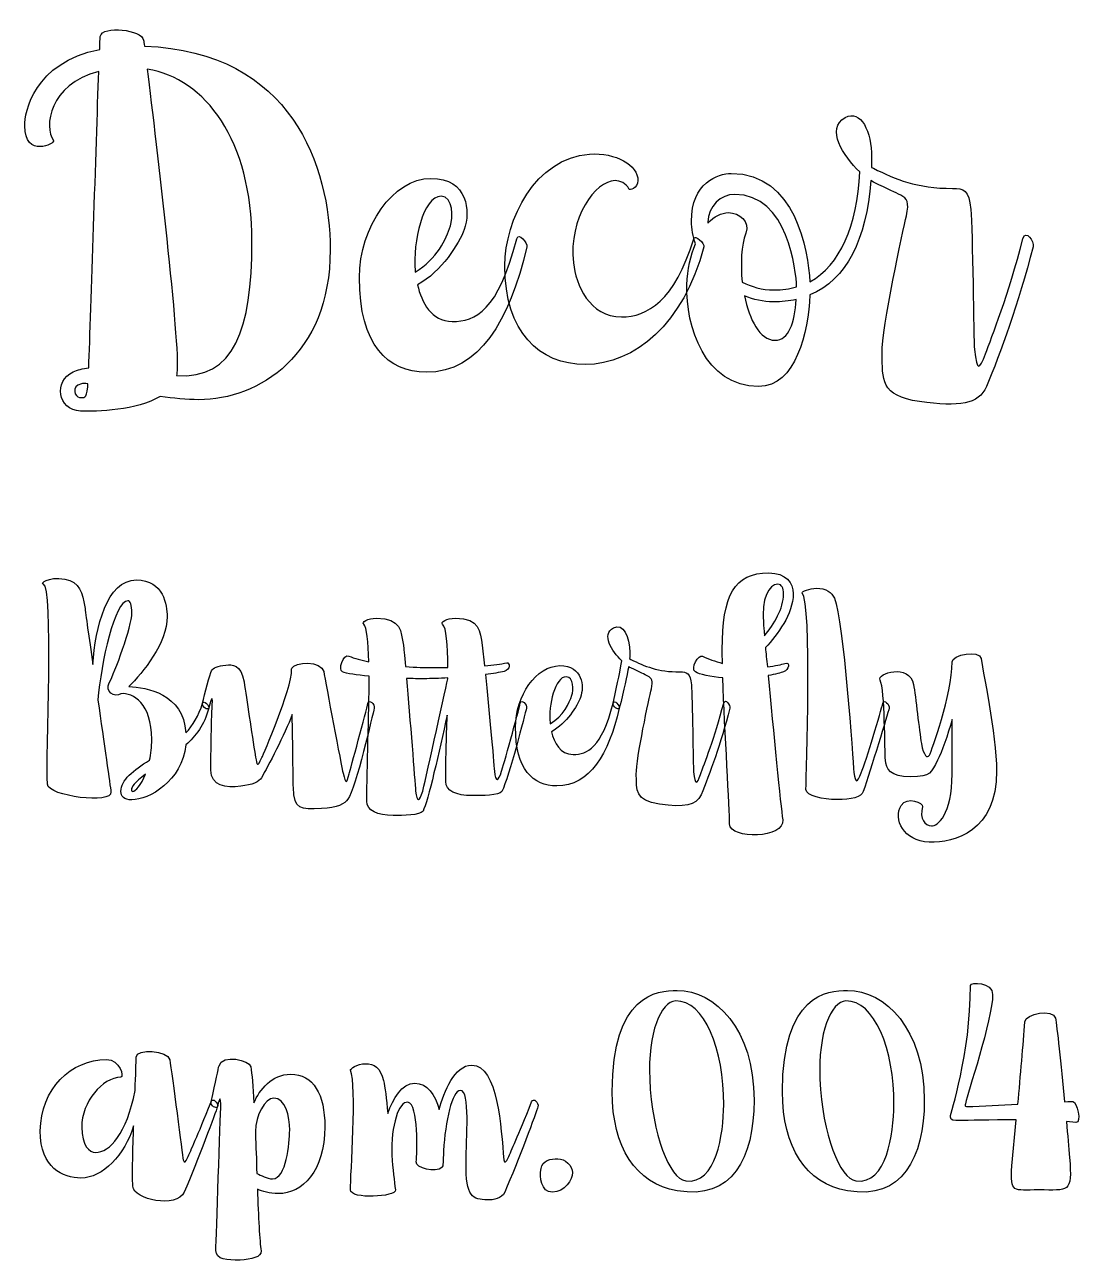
# Model space of a CAD drawing. Header units: centimetres. Extents: x -21.3 to 21.2, y -15.2 to 14.8.
# Drawn here: x -20.108 to -17.873, y -3.16 to -0.549 of the extents above; entities that cross this region are included whole.
import ezdxf

# ---------------------------------------------------------------- set-up
doc = ezdxf.new("R2010")
doc.units = ezdxf.units.CM
doc.header["$MEASUREMENT"] = 0
doc.layers.add('layer 1', color=7, linetype='Continuous')

msp = doc.modelspace()

# ---------------------------------------------------------------- linework, layer by layer
at = {"layer": 'layer 1', "color": 29}
for points, knots in [([(-19.85448, -0.59459), (-19.85545, -0.58783), (-19.85642, -0.58396), (-19.85642, -0.58203), (-19.85642, -0.58203), (-19.85931, -0.5598), (-19.9434, -0.54917), (-19.94823, -0.5743), (-19.94823, -0.5743), (-19.94823, -0.5801), (-19.9492, -0.58976), (-19.9492, -0.60136), (-19.9492, -0.60136), (-20.08933, -0.62939), (-20.1077, -0.73473), (-20.1077, -0.76276), (-20.1077, -0.76276), (-20.1077, -0.83235), (-20.04198, -0.80045), (-20.04681, -0.79369), (-20.04681, -0.79369), (-20.06711, -0.76566), (-20.05744, -0.67481), (-19.95113, -0.64775), (-19.95113, -0.64775), (-19.95693, -0.80722), (-19.96756, -1.15515), (-19.97239, -1.27402), (-19.97239, -1.27402), (-19.98496, -1.27596), (-19.99655, -1.27885), (-20.00525, -1.28272), (-20.00525, -1.28272), (-20.04681, -1.30205), (-20.03908, -1.36294), (-19.98979, -1.36584), (-19.98979, -1.36584), (-19.955, -1.36777), (-19.86995, -1.3639), (-19.82162, -1.33491), (-19.82162, -1.33491), (-19.79359, -1.33878), (-19.76557, -1.34168), (-19.73947, -1.34168), (-19.73947, -1.34168), (-19.61383, -1.34168), (-19.4621, -1.24793), (-19.4621, -1.02467), (-19.4621, -1.02467), (-19.4621, -0.85167), (-19.54231, -0.60523), (-19.85448, -0.59459)], [0, 0, 0, 0, 0.0714286, 0.0714286, 0.0714286, 0.0714286, 0.1428571, 0.1428571, 0.1428571, 0.1428571, 0.2142857, 0.2142857, 0.2142857, 0.2142857, 0.2857143, 0.2857143, 0.2857143, 0.2857143, 0.3571429, 0.3571429, 0.3571429, 0.3571429, 0.4285714, 0.4285714, 0.4285714, 0.4285714, 0.5, 0.5, 0.5, 0.5, 0.5714286, 0.5714286, 0.5714286, 0.5714286, 0.6428571, 0.6428571, 0.6428571, 0.6428571, 0.7142857, 0.7142857, 0.7142857, 0.7142857, 0.7857143, 0.7857143, 0.7857143, 0.7857143, 0.8571429, 0.8571429, 0.8571429, 0.8571429, 1, 1, 1, 1]), ([(-19.78683, -1.29045), (-19.78586, -1.28852), (-19.78586, -1.28755), (-19.78586, -1.28562), (-19.78586, -1.28562), (-19.7791, -1.22473), (-19.82935, -0.80335), (-19.84868, -0.64292), (-19.84868, -0.64292), (-19.72594, -0.66321), (-19.62736, -0.79272), (-19.62736, -1.00824), (-19.62736, -1.00824), (-19.62736, -1.19284), (-19.66505, -1.30012), (-19.78683, -1.29045)], [0, 0, 0, 0, 0.2, 0.2, 0.2, 0.2, 0.4, 0.4, 0.4, 0.4, 0.6, 0.6, 0.6, 0.6, 1, 1, 1, 1]), ([(-17.9979, -1.00148), (-18.02882, -1.12035), (-18.06362, -1.2083), (-18.07715, -1.24503), (-18.07715, -1.24503), (-18.08971, -1.27885), (-18.09551, -1.28369), (-18.10034, -1.23536), (-18.10034, -1.23536), (-18.10227, -1.217), (-18.10421, -0.98118), (-18.10807, -0.93962), (-18.10807, -0.93962), (-18.11194, -0.89807), (-18.12354, -0.89517), (-18.14673, -0.89517), (-18.14673, -0.89517), (-18.22212, -0.89517), (-18.26754, -0.87584), (-18.31393, -0.85264), (-18.31393, -0.85264), (-18.3149, -0.85167), (-18.31683, -0.85167), (-18.3178, -0.85071), (-18.3178, -0.85071), (-18.3178, -0.85071), (-18.3178, -0.82945), (-18.3178, -0.82945), (-18.3178, -0.82945), (-18.3178, -0.77532), (-18.34003, -0.727), (-18.37385, -0.74536), (-18.37385, -0.74536), (-18.41541, -0.76856), (-18.37772, -0.82655), (-18.34292, -0.86037), (-18.34292, -0.86037), (-18.34776, -0.97442), (-18.38448, -1.05753), (-18.44827, -1.09233), (-18.44827, -1.09233), (-18.45214, -1.02661), (-18.47823, -0.86327), (-18.6145, -0.86327), (-18.6145, -0.86327), (-18.64253, -0.86327), (-18.69859, -0.88357), (-18.69859, -0.96475), (-18.69859, -0.96475), (-18.69859, -0.98022), (-18.69569, -0.99665), (-18.68989, -1.01211), (-18.68989, -1.01211), (-18.70052, -1.03627), (-18.70728, -1.06623), (-18.70825, -1.09909), (-18.70825, -1.09909), (-18.71115, -1.18607), (-18.67056, -1.31365), (-18.55651, -1.31365), (-18.55651, -1.31365), (-18.47823, -1.31365), (-18.45117, -1.19864), (-18.44827, -1.12035), (-18.44827, -1.12035), (-18.37095, -1.08846), (-18.32843, -1.00244), (-18.31973, -0.87874), (-18.31973, -0.87874), (-18.31973, -0.87874), (-18.31393, -0.88164), (-18.31393, -0.88164), (-18.31393, -0.88164), (-18.2801, -0.89807), (-18.26851, -0.9029), (-18.25594, -0.90966), (-18.25594, -0.90966), (-18.24338, -0.91643), (-18.23758, -0.92416), (-18.24434, -0.95315), (-18.24434, -0.95315), (-18.25111, -0.98215), (-18.29653, -1.18994), (-18.29557, -1.24406), (-18.29557, -1.24406), (-18.2946, -1.29818), (-18.3004, -1.33394), (-18.21632, -1.34554), (-18.21632, -1.34554), (-18.13223, -1.35714), (-18.09164, -1.35231), (-18.07521, -1.31365), (-18.07521, -1.31365), (-18.04525, -1.2431), (-18.00756, -1.13872), (-17.97663, -1.01887), (-17.97663, -1.01887), (-17.97373, -1.00728), (-17.9921, -0.98022), (-17.9979, -1.00148)], [0, 0, 0, 0, 0.0384615, 0.0384615, 0.0384615, 0.0384615, 0.0769231, 0.0769231, 0.0769231, 0.0769231, 0.1153846, 0.1153846, 0.1153846, 0.1153846, 0.1538462, 0.1538462, 0.1538462, 0.1538462, 0.1923077, 0.1923077, 0.1923077, 0.1923077, 0.2307692, 0.2307692, 0.2307692, 0.2307692, 0.2692308, 0.2692308, 0.2692308, 0.2692308, 0.3076923, 0.3076923, 0.3076923, 0.3076923, 0.3461538, 0.3461538, 0.3461538, 0.3461538, 0.3846154, 0.3846154, 0.3846154, 0.3846154, 0.4230769, 0.4230769, 0.4230769, 0.4230769, 0.4615385, 0.4615385, 0.4615385, 0.4615385, 0.5, 0.5, 0.5, 0.5, 0.5384615, 0.5384615, 0.5384615, 0.5384615, 0.5769231, 0.5769231, 0.5769231, 0.5769231, 0.6153846, 0.6153846, 0.6153846, 0.6153846, 0.6538462, 0.6538462, 0.6538462, 0.6538462, 0.6923077, 0.6923077, 0.6923077, 0.6923077, 0.7307692, 0.7307692, 0.7307692, 0.7307692, 0.7692308, 0.7692308, 0.7692308, 0.7692308, 0.8076923, 0.8076923, 0.8076923, 0.8076923, 0.8461538, 0.8461538, 0.8461538, 0.8461538, 0.8846154, 0.8846154, 0.8846154, 0.8846154, 0.9230769, 0.9230769, 0.9230769, 0.9230769, 1, 1, 1, 1]), ([(-18.9228, -1.26726), (-18.81939, -1.26726), (-18.71501, -1.18124), (-18.67249, -1.01887), (-18.67249, -1.01887), (-18.67055, -1.01114), (-18.69085, -0.99181), (-18.69375, -1.00148), (-18.69375, -1.00148), (-18.73337, -1.13292), (-18.79233, -1.16674), (-18.84645, -1.16674), (-18.84645, -1.16674), (-18.9141, -1.16674), (-18.9431, -1.09812), (-18.94793, -1.0527), (-18.94793, -1.0527), (-18.95856, -0.95702), (-18.90154, -0.87874), (-18.85998, -0.87874), (-18.85998, -0.87874), (-18.85032, -0.87874), (-18.83582, -0.88357), (-18.83099, -0.89613), (-18.83099, -0.89613), (-18.83002, -0.9), (-18.81166, -0.89517), (-18.81166, -0.87874), (-18.81166, -0.87874), (-18.81166, -0.84588), (-18.85805, -0.81882), (-18.9141, -0.82268), (-18.9141, -0.82268), (-19.02815, -0.83041), (-19.0929, -0.96185), (-19.0929, -1.0585), (-19.0929, -1.0585), (-19.0929, -1.19864), (-19.02042, -1.26726), (-18.9228, -1.26726)], [0, 0, 0, 0, 0.0909091, 0.0909091, 0.0909091, 0.0909091, 0.1818182, 0.1818182, 0.1818182, 0.1818182, 0.2727273, 0.2727273, 0.2727273, 0.2727273, 0.3636364, 0.3636364, 0.3636364, 0.3636364, 0.4545455, 0.4545455, 0.4545455, 0.4545455, 0.5454545, 0.5454545, 0.5454545, 0.5454545, 0.6363636, 0.6363636, 0.6363636, 0.6363636, 0.7272727, 0.7272727, 0.7272727, 0.7272727, 0.8181818, 0.8181818, 0.8181818, 0.8181818, 1, 1, 1, 1]), ([(-19.06778, -1.00148), (-19.10644, -1.15418), (-19.15573, -1.17641), (-19.20405, -1.17641), (-19.20405, -1.17641), (-19.24851, -1.17641), (-19.2688, -1.13582), (-19.2775, -1.09909), (-19.2775, -1.09909), (-19.22628, -1.07106), (-19.18955, -1.01114), (-19.17892, -0.98215), (-19.17892, -0.98215), (-19.16539, -0.94446), (-19.17022, -0.8739), (-19.24947, -0.8739), (-19.24947, -0.8739), (-19.32872, -0.8739), (-19.40024, -0.97635), (-19.40024, -1.08363), (-19.40024, -1.08363), (-19.40024, -1.22667), (-19.34032, -1.28369), (-19.25914, -1.28369), (-19.25914, -1.28369), (-19.14703, -1.28369), (-19.08324, -1.17544), (-19.04652, -1.01887), (-19.04652, -1.01887), (-19.04458, -1.01018), (-19.06391, -0.98698), (-19.06778, -1.00148)], [0, 0, 0, 0, 0.1111111, 0.1111111, 0.1111111, 0.1111111, 0.2222222, 0.2222222, 0.2222222, 0.2222222, 0.3333333, 0.3333333, 0.3333333, 0.3333333, 0.4444444, 0.4444444, 0.4444444, 0.4444444, 0.5555556, 0.5555556, 0.5555556, 0.5555556, 0.6666667, 0.6666667, 0.6666667, 0.6666667, 0.7777778, 0.7777778, 0.7777778, 0.7777778, 1, 1, 1, 1]), ([(-19.22725, -0.9116), (-19.20115, -0.9116), (-19.20308, -0.95895), (-19.20792, -0.97442), (-19.20792, -0.97442), (-19.21661, -1.00148), (-19.23691, -1.04497), (-19.28233, -1.07203), (-19.28233, -1.07203), (-19.28233, -1.07203), (-19.28233, -1.06913), (-19.28233, -1.06913), (-19.28233, -1.06913), (-19.28813, -1.00824), (-19.2659, -0.9116), (-19.22725, -0.9116)], [0, 0, 0, 0, 0.2, 0.2, 0.2, 0.2, 0.4, 0.4, 0.4, 0.4, 0.6, 0.6, 0.6, 0.6, 1, 1, 1, 1]), ([(-18.66379, -0.96668), (-18.66379, -0.93286), (-18.63577, -0.90773), (-18.60774, -0.90773), (-18.60774, -0.90773), (-18.49369, -0.90773), (-18.47726, -1.0701), (-18.4763, -1.10296), (-18.4763, -1.10296), (-18.49079, -1.10779), (-18.50722, -1.10972), (-18.52365, -1.10972), (-18.52365, -1.10972), (-18.54975, -1.10972), (-18.57198, -1.10296), (-18.59131, -1.09329), (-18.59131, -1.09329), (-18.59517, -1.05463), (-18.59324, -1.01501), (-18.58358, -0.98988), (-18.58358, -0.98988), (-18.57391, -0.96475), (-18.59711, -0.94639), (-18.6203, -0.94639), (-18.6203, -0.94639), (-18.63577, -0.94639), (-18.65026, -0.95412), (-18.66379, -0.96862), (-18.66379, -0.96862), (-18.66379, -0.96862), (-18.66379, -0.96668), (-18.66379, -0.96668)], [0, 0, 0, 0, 0.1111111, 0.1111111, 0.1111111, 0.1111111, 0.2222222, 0.2222222, 0.2222222, 0.2222222, 0.3333333, 0.3333333, 0.3333333, 0.3333333, 0.4444444, 0.4444444, 0.4444444, 0.4444444, 0.5555556, 0.5555556, 0.5555556, 0.5555556, 0.6666667, 0.6666667, 0.6666667, 0.6666667, 0.7777778, 0.7777778, 0.7777778, 0.7777778, 1, 1, 1, 1]), ([(-18.52172, -1.21603), (-18.55458, -1.21603), (-18.57584, -1.17254), (-18.58648, -1.12229), (-18.58648, -1.12229), (-18.56715, -1.13002), (-18.54685, -1.13485), (-18.52559, -1.13485), (-18.52559, -1.13485), (-18.50819, -1.13485), (-18.49176, -1.13292), (-18.47726, -1.13002), (-18.47726, -1.13002), (-18.48016, -1.17931), (-18.49273, -1.21603), (-18.52172, -1.21603)], [0, 0, 0, 0, 0.2, 0.2, 0.2, 0.2, 0.4, 0.4, 0.4, 0.4, 0.6, 0.6, 0.6, 0.6, 1, 1, 1, 1]), ([(-19.97432, -1.31461), (-19.97722, -1.34168), (-19.98206, -1.33684), (-19.99172, -1.33684), (-19.99172, -1.33684), (-20.00139, -1.33684), (-20.01105, -1.31365), (-19.98786, -1.30785), (-19.98786, -1.30785), (-19.98496, -1.30688), (-19.98012, -1.30688), (-19.97432, -1.30785), (-19.97432, -1.30785), (-19.97432, -1.30785), (-19.97432, -1.31461), (-19.97432, -1.31461)], [0, 0, 0, 0, 0.2, 0.2, 0.2, 0.2, 0.4, 0.4, 0.4, 0.4, 0.6, 0.6, 0.6, 0.6, 1, 1, 1, 1]), ([(-19.73176, -1.98292), (-19.74015, -2.0099), (-19.75275, -2.03028), (-19.76713, -2.04587), (-19.76713, -2.04587), (-19.77253, -1.96193), (-19.85047, -1.94994), (-19.88765, -1.94814), (-19.88765, -1.94814), (-19.85767, -1.91876), (-19.80671, -1.85581), (-19.80671, -1.80005), (-19.80671, -1.80005), (-19.80671, -1.77607), (-19.8139, -1.72271), (-19.87146, -1.72271), (-19.87146, -1.72271), (-19.93501, -1.72271), (-19.95779, -1.82283), (-19.96379, -1.90138), (-19.96379, -1.90138), (-19.97218, -1.84322), (-19.97878, -1.79466), (-19.98058, -1.77967), (-19.98058, -1.77967), (-19.98597, -1.75029), (-19.99077, -1.72631), (-20.02315, -1.72091), (-20.02315, -1.72091), (-20.05972, -1.71491), (-20.07531, -1.7305), (-20.06871, -1.7311), (-20.06871, -1.7311), (-20.04533, -1.7335), (-20.06392, -2.09923), (-20.05972, -2.15439), (-20.05972, -2.15439), (-20.05792, -2.18017), (-19.92182, -2.19696), (-19.92542, -2.17058), (-19.92542, -2.17058), (-19.92722, -2.15739), (-19.94041, -2.06686), (-19.953, -1.97632), (-19.953, -1.97632), (-19.9464, -1.89598), (-19.91762, -1.76648), (-19.88944, -1.76648), (-19.88944, -1.76648), (-19.88465, -1.76648), (-19.88105, -1.77547), (-19.88105, -1.79286), (-19.88105, -1.79286), (-19.88105, -1.81924), (-19.91822, -1.92056), (-19.92902, -1.93975), (-19.92902, -1.93975), (-19.93981, -1.95893), (-19.91762, -1.97212), (-19.90443, -1.96313), (-19.90443, -1.96313), (-19.87925, -1.96013), (-19.83908, -1.98352), (-19.83908, -2.05966), (-19.83908, -2.05966), (-19.83908, -2.07585), (-19.84088, -2.09024), (-19.84388, -2.10343), (-19.84388, -2.10343), (-19.87805, -2.12501), (-19.90443, -2.1454), (-19.90443, -2.16938), (-19.90443, -2.16938), (-19.90443, -2.18017), (-19.89784, -2.18737), (-19.88105, -2.18737), (-19.88105, -2.18737), (-19.84508, -2.18737), (-19.77553, -2.1478), (-19.76713, -2.07105), (-19.76713, -2.07105), (-19.74615, -2.05307), (-19.72816, -2.02908), (-19.71857, -1.99371), (-19.71857, -1.99371), (-19.71677, -1.98711), (-19.72996, -1.97692), (-19.73176, -1.98292)], [0, 0, 0, 0, 0.0434783, 0.0434783, 0.0434783, 0.0434783, 0.0869565, 0.0869565, 0.0869565, 0.0869565, 0.1304348, 0.1304348, 0.1304348, 0.1304348, 0.173913, 0.173913, 0.173913, 0.173913, 0.2173913, 0.2173913, 0.2173913, 0.2173913, 0.2608696, 0.2608696, 0.2608696, 0.2608696, 0.3043478, 0.3043478, 0.3043478, 0.3043478, 0.3478261, 0.3478261, 0.3478261, 0.3478261, 0.3913043, 0.3913043, 0.3913043, 0.3913043, 0.4347826, 0.4347826, 0.4347826, 0.4347826, 0.4782609, 0.4782609, 0.4782609, 0.4782609, 0.5217391, 0.5217391, 0.5217391, 0.5217391, 0.5652174, 0.5652174, 0.5652174, 0.5652174, 0.6086957, 0.6086957, 0.6086957, 0.6086957, 0.6521739, 0.6521739, 0.6521739, 0.6521739, 0.6956522, 0.6956522, 0.6956522, 0.6956522, 0.7391304, 0.7391304, 0.7391304, 0.7391304, 0.7826087, 0.7826087, 0.7826087, 0.7826087, 0.826087, 0.826087, 0.826087, 0.826087, 0.8695652, 0.8695652, 0.8695652, 0.8695652, 0.9130435, 0.9130435, 0.9130435, 0.9130435, 1, 1, 1, 1]), ([(-18.50087, -1.89898), (-18.50746, -1.90138), (-18.52185, -1.90437), (-18.53804, -1.90617), (-18.53804, -1.90617), (-18.53984, -1.89118), (-18.54104, -1.87739), (-18.54224, -1.8654), (-18.54224, -1.8654), (-18.51705, -1.83842), (-18.48348, -1.79525), (-18.48348, -1.75149), (-18.48348, -1.75149), (-18.48348, -1.7293), (-18.49847, -1.70772), (-18.53504, -1.70772), (-18.53504, -1.70772), (-18.60879, -1.70772), (-18.63337, -1.75568), (-18.63337, -1.8696), (-18.63337, -1.8696), (-18.63337, -1.87799), (-18.63337, -1.88819), (-18.63277, -1.89898), (-18.63277, -1.89898), (-18.64836, -1.89478), (-18.66335, -1.88939), (-18.67534, -1.88339), (-18.67534, -1.88339), (-18.68253, -1.87979), (-18.70172, -1.90917), (-18.69033, -1.91697), (-18.69033, -1.91697), (-18.68253, -1.92236), (-18.65735, -1.92716), (-18.63217, -1.92956), (-18.63217, -1.92956), (-18.62857, -2.04107), (-18.61778, -2.21075), (-18.61778, -2.23833), (-18.61778, -2.23833), (-18.61778, -2.27131), (-18.49907, -2.26951), (-18.50566, -2.22934), (-18.50566, -2.22934), (-18.50986, -2.20116), (-18.52605, -2.03808), (-18.53624, -1.92476), (-18.53624, -1.92476), (-18.52125, -1.92176), (-18.50866, -1.91876), (-18.50386, -1.91697), (-18.50386, -1.91697), (-18.49247, -1.91277), (-18.48887, -1.89478), (-18.50087, -1.89898)], [0, 0, 0, 0, 0.0666667, 0.0666667, 0.0666667, 0.0666667, 0.1333333, 0.1333333, 0.1333333, 0.1333333, 0.2, 0.2, 0.2, 0.2, 0.2666667, 0.2666667, 0.2666667, 0.2666667, 0.3333333, 0.3333333, 0.3333333, 0.3333333, 0.4, 0.4, 0.4, 0.4, 0.4666667, 0.4666667, 0.4666667, 0.4666667, 0.5333333, 0.5333333, 0.5333333, 0.5333333, 0.6, 0.6, 0.6, 0.6, 0.6666667, 0.6666667, 0.6666667, 0.6666667, 0.7333333, 0.7333333, 0.7333333, 0.7333333, 0.8, 0.8, 0.8, 0.8, 0.8666667, 0.8666667, 0.8666667, 0.8666667, 1, 1, 1, 1]), ([(-18.51585, -1.7317), (-18.50806, -1.7317), (-18.50386, -1.7389), (-18.50386, -1.75269), (-18.50386, -1.75269), (-18.50386, -1.78266), (-18.52425, -1.81624), (-18.54403, -1.84082), (-18.54403, -1.84082), (-18.54523, -1.82763), (-18.54643, -1.81864), (-18.54643, -1.81564), (-18.54643, -1.81564), (-18.55063, -1.76108), (-18.53564, -1.7317), (-18.51585, -1.7317)], [0, 0, 0, 0, 0.2, 0.2, 0.2, 0.2, 0.4, 0.4, 0.4, 0.4, 0.6, 0.6, 0.6, 0.6, 1, 1, 1, 1]), ([(-18.39175, -2.18677), (-18.35937, -2.18677), (-18.33958, -2.18197), (-18.33539, -2.16938), (-18.33539, -2.16938), (-18.3204, -2.12501), (-18.28323, -2.0051), (-18.28083, -1.99371), (-18.28083, -1.99371), (-18.27903, -1.98591), (-18.29222, -1.97392), (-18.29402, -1.98292), (-18.29402, -1.98292), (-18.29762, -1.9991), (-18.32939, -2.10523), (-18.33958, -2.13041), (-18.33958, -2.13041), (-18.34798, -2.15199), (-18.35218, -2.15319), (-18.35517, -2.12921), (-18.35517, -2.12921), (-18.35757, -2.10343), (-18.37676, -1.81024), (-18.39654, -1.76108), (-18.39654, -1.76108), (-18.40134, -1.74909), (-18.41393, -1.7401), (-18.43491, -1.7401), (-18.43491, -1.7401), (-18.44811, -1.7401), (-18.46609, -1.74729), (-18.46429, -1.74969), (-18.46429, -1.74969), (-18.44331, -1.77247), (-18.4565, -2.13401), (-18.4565, -2.16518), (-18.4565, -2.16518), (-18.4565, -2.17897), (-18.41993, -2.18677), (-18.39175, -2.18677)], [0, 0, 0, 0, 0.0909091, 0.0909091, 0.0909091, 0.0909091, 0.1818182, 0.1818182, 0.1818182, 0.1818182, 0.2727273, 0.2727273, 0.2727273, 0.2727273, 0.3636364, 0.3636364, 0.3636364, 0.3636364, 0.4545455, 0.4545455, 0.4545455, 0.4545455, 0.5454545, 0.5454545, 0.5454545, 0.5454545, 0.6363636, 0.6363636, 0.6363636, 0.6363636, 0.7272727, 0.7272727, 0.7272727, 0.7272727, 0.8181818, 0.8181818, 0.8181818, 0.8181818, 1, 1, 1, 1]), ([(-19.06026, -1.98292), (-19.06325, -1.9991), (-19.09803, -2.12082), (-19.09983, -2.12681), (-19.09983, -2.12681), (-19.10642, -2.14899), (-19.11242, -2.15139), (-19.11482, -2.12681), (-19.11482, -2.12681), (-19.11662, -2.10463), (-19.12681, -1.99431), (-19.134, -1.92236), (-19.134, -1.92236), (-19.11781, -1.92056), (-19.10402, -1.91816), (-19.09443, -1.91577), (-19.09443, -1.91577), (-19.08004, -1.91217), (-19.08244, -1.89658), (-19.08904, -1.89778), (-19.08904, -1.89778), (-19.10163, -1.90018), (-19.11721, -1.90258), (-19.1358, -1.90437), (-19.1358, -1.90437), (-19.1358, -1.90437), (-19.1406, -1.86061), (-19.1406, -1.86061), (-19.1406, -1.86061), (-19.14599, -1.83123), (-19.14479, -1.80365), (-19.19756, -1.80365), (-19.19756, -1.80365), (-19.21614, -1.80365), (-19.22993, -1.81144), (-19.22454, -1.81624), (-19.22454, -1.81624), (-19.21614, -1.82343), (-19.21374, -1.85941), (-19.21314, -1.90797), (-19.21314, -1.90797), (-19.21314, -1.90797), (-19.24612, -1.90797), (-19.24612, -1.90797), (-19.24612, -1.90797), (-19.26111, -1.90797), (-19.28089, -1.90737), (-19.30308, -1.90557), (-19.30308, -1.90557), (-19.30488, -1.88159), (-19.30668, -1.8648), (-19.30728, -1.86061), (-19.30728, -1.86061), (-19.31267, -1.83123), (-19.31147, -1.80365), (-19.36423, -1.80365), (-19.36423, -1.80365), (-19.38282, -1.80365), (-19.39661, -1.81144), (-19.39121, -1.81624), (-19.39121, -1.81624), (-19.38462, -1.82223), (-19.38162, -1.85341), (-19.38042, -1.89538), (-19.38042, -1.89538), (-19.39601, -1.89238), (-19.411, -1.88819), (-19.42239, -1.88339), (-19.42239, -1.88339), (-19.43498, -1.87799), (-19.44577, -1.91337), (-19.43618, -1.91697), (-19.43618, -1.91697), (-19.42719, -1.92056), (-19.4062, -1.92356), (-19.37982, -1.92596), (-19.37982, -1.92596), (-19.37982, -2.0087), (-19.38462, -2.11962), (-19.38462, -2.19036), (-19.38462, -2.19036), (-19.38462, -2.21015), (-19.36243, -2.22034), (-19.32886, -2.22034), (-19.32886, -2.22034), (-19.30788, -2.22034), (-19.2719, -2.22034), (-19.26591, -2.21135), (-19.26591, -2.21135), (-19.25571, -2.19156), (-19.23113, -2.08304), (-19.21494, -2.0087), (-19.21494, -2.0087), (-19.21614, -2.05726), (-19.21794, -2.10703), (-19.21794, -2.1484), (-19.21794, -2.1484), (-19.21794, -2.16818), (-19.19576, -2.17837), (-19.16218, -2.17837), (-19.16218, -2.17837), (-19.1412, -2.17837), (-19.10522, -2.17837), (-19.09923, -2.16938), (-19.09923, -2.16938), (-19.08364, -2.1394), (-19.05066, -2.0057), (-19.04707, -1.99371), (-19.04707, -1.99371), (-19.04467, -1.98532), (-19.05846, -1.97392), (-19.06026, -1.98292)], [0, 0, 0, 0, 0.0344828, 0.0344828, 0.0344828, 0.0344828, 0.0689655, 0.0689655, 0.0689655, 0.0689655, 0.1034483, 0.1034483, 0.1034483, 0.1034483, 0.137931, 0.137931, 0.137931, 0.137931, 0.1724138, 0.1724138, 0.1724138, 0.1724138, 0.2068966, 0.2068966, 0.2068966, 0.2068966, 0.2413793, 0.2413793, 0.2413793, 0.2413793, 0.2758621, 0.2758621, 0.2758621, 0.2758621, 0.3103448, 0.3103448, 0.3103448, 0.3103448, 0.3448276, 0.3448276, 0.3448276, 0.3448276, 0.3793103, 0.3793103, 0.3793103, 0.3793103, 0.4137931, 0.4137931, 0.4137931, 0.4137931, 0.4482759, 0.4482759, 0.4482759, 0.4482759, 0.4827586, 0.4827586, 0.4827586, 0.4827586, 0.5172414, 0.5172414, 0.5172414, 0.5172414, 0.5517241, 0.5517241, 0.5517241, 0.5517241, 0.5862069, 0.5862069, 0.5862069, 0.5862069, 0.6206897, 0.6206897, 0.6206897, 0.6206897, 0.6551724, 0.6551724, 0.6551724, 0.6551724, 0.6896552, 0.6896552, 0.6896552, 0.6896552, 0.7241379, 0.7241379, 0.7241379, 0.7241379, 0.7586207, 0.7586207, 0.7586207, 0.7586207, 0.7931034, 0.7931034, 0.7931034, 0.7931034, 0.8275862, 0.8275862, 0.8275862, 0.8275862, 0.862069, 0.862069, 0.862069, 0.862069, 0.8965517, 0.8965517, 0.8965517, 0.8965517, 0.9310345, 0.9310345, 0.9310345, 0.9310345, 1, 1, 1, 1]), ([(-18.63037, -1.98292), (-18.64956, -2.05666), (-18.67114, -2.11122), (-18.67954, -2.13401), (-18.67954, -2.13401), (-18.68733, -2.15499), (-18.69093, -2.15799), (-18.69393, -2.12801), (-18.69393, -2.12801), (-18.69512, -2.11662), (-18.69632, -1.97033), (-18.69872, -1.94455), (-18.69872, -1.94455), (-18.70112, -1.91876), (-18.70831, -1.91697), (-18.7227, -1.91697), (-18.7227, -1.91697), (-18.76947, -1.91697), (-18.79765, -1.90497), (-18.82643, -1.89058), (-18.82643, -1.89058), (-18.82643, -1.89058), (-18.82943, -1.88879), (-18.82943, -1.88879), (-18.82943, -1.88879), (-18.82883, -1.88399), (-18.82883, -1.87979), (-18.82883, -1.8762), (-18.82883, -1.8762), (-18.82883, -1.84262), (-18.84262, -1.81264), (-18.8636, -1.82403), (-18.8636, -1.82403), (-18.88878, -1.83782), (-18.8672, -1.8726), (-18.84561, -1.89358), (-18.84561, -1.89358), (-18.84861, -1.91037), (-18.85401, -1.93855), (-18.8642, -1.98292), (-18.8642, -1.98292), (-18.866, -1.98951), (-18.85221, -1.9991), (-18.85101, -1.99371), (-18.85101, -1.99371), (-18.84082, -1.95354), (-18.83482, -1.92596), (-18.83122, -1.90557), (-18.83122, -1.90557), (-18.82943, -1.90677), (-18.82823, -1.90797), (-18.82643, -1.90857), (-18.82643, -1.90857), (-18.80544, -1.91876), (-18.79825, -1.92176), (-18.79045, -1.92596), (-18.79045, -1.92596), (-18.78266, -1.93016), (-18.77906, -1.93495), (-18.78326, -1.95294), (-18.78326, -1.95294), (-18.78746, -1.97093), (-18.81564, -2.09983), (-18.81504, -2.13341), (-18.81504, -2.13341), (-18.81444, -2.16698), (-18.81803, -2.18917), (-18.76587, -2.19636), (-18.76587, -2.19636), (-18.71371, -2.20355), (-18.68853, -2.20056), (-18.67834, -2.17657), (-18.67834, -2.17657), (-18.65975, -2.13281), (-18.63637, -2.06805), (-18.61718, -1.99371), (-18.61718, -1.99371), (-18.61598, -1.98771), (-18.62737, -1.97153), (-18.63037, -1.98292)], [0, 0, 0, 0, 0.047619, 0.047619, 0.047619, 0.047619, 0.0952381, 0.0952381, 0.0952381, 0.0952381, 0.1428571, 0.1428571, 0.1428571, 0.1428571, 0.1904762, 0.1904762, 0.1904762, 0.1904762, 0.2380952, 0.2380952, 0.2380952, 0.2380952, 0.2857143, 0.2857143, 0.2857143, 0.2857143, 0.3333333, 0.3333333, 0.3333333, 0.3333333, 0.3809524, 0.3809524, 0.3809524, 0.3809524, 0.4285714, 0.4285714, 0.4285714, 0.4285714, 0.4761905, 0.4761905, 0.4761905, 0.4761905, 0.5238095, 0.5238095, 0.5238095, 0.5238095, 0.5714286, 0.5714286, 0.5714286, 0.5714286, 0.6190476, 0.6190476, 0.6190476, 0.6190476, 0.6666667, 0.6666667, 0.6666667, 0.6666667, 0.7142857, 0.7142857, 0.7142857, 0.7142857, 0.7619048, 0.7619048, 0.7619048, 0.7619048, 0.8095238, 0.8095238, 0.8095238, 0.8095238, 0.8571429, 0.8571429, 0.8571429, 0.8571429, 0.9047619, 0.9047619, 0.9047619, 0.9047619, 1, 1, 1, 1]), ([(-18.08657, -1.88879), (-18.08897, -1.8696), (-18.14833, -1.88039), (-18.14773, -1.89598), (-18.14773, -1.89598), (-18.14773, -1.96553), (-18.1909, -2.08484), (-18.19569, -2.09264), (-18.19569, -2.09264), (-18.20049, -2.10043), (-18.20768, -2.09503), (-18.21248, -2.06805), (-18.21248, -2.06805), (-18.21728, -2.04107), (-18.22447, -1.96913), (-18.22927, -1.94335), (-18.22927, -1.94335), (-18.23766, -1.89838), (-18.30781, -1.91996), (-18.30002, -1.93435), (-18.30002, -1.93435), (-18.28922, -1.95474), (-18.29042, -2.08544), (-18.28862, -2.10343), (-18.28862, -2.10343), (-18.28683, -2.12142), (-18.27903, -2.1388), (-18.23526, -2.1388), (-18.23526, -2.1388), (-18.1915, -2.1388), (-18.1921, -2.12921), (-18.17831, -2.10343), (-18.17831, -2.10343), (-18.16931, -2.08664), (-18.15672, -2.05007), (-18.14773, -2.01769), (-18.14773, -2.01769), (-18.14773, -2.01769), (-18.14773, -2.13281), (-18.14773, -2.13281), (-18.14773, -2.13281), (-18.14773, -2.21854), (-18.17831, -2.24313), (-18.1915, -2.24253), (-18.1915, -2.24253), (-18.20469, -2.24193), (-18.21728, -2.22754), (-18.21008, -2.20176), (-18.21008, -2.20176), (-18.20828, -2.19456), (-18.24306, -2.17837), (-18.25565, -2.19936), (-18.25565, -2.19936), (-18.27244, -2.22754), (-18.25085, -2.2749), (-18.19629, -2.2767), (-18.19629, -2.2767), (-18.14173, -2.2785), (-18.0536, -2.25392), (-18.0536, -2.12621), (-18.0536, -2.12621), (-18.0536, -2.04947), (-18.08417, -1.90797), (-18.08657, -1.88879)], [0, 0, 0, 0, 0.0588235, 0.0588235, 0.0588235, 0.0588235, 0.1176471, 0.1176471, 0.1176471, 0.1176471, 0.1764706, 0.1764706, 0.1764706, 0.1764706, 0.2352941, 0.2352941, 0.2352941, 0.2352941, 0.2941176, 0.2941176, 0.2941176, 0.2941176, 0.3529412, 0.3529412, 0.3529412, 0.3529412, 0.4117647, 0.4117647, 0.4117647, 0.4117647, 0.4705882, 0.4705882, 0.4705882, 0.4705882, 0.5294118, 0.5294118, 0.5294118, 0.5294118, 0.5882353, 0.5882353, 0.5882353, 0.5882353, 0.6470588, 0.6470588, 0.6470588, 0.6470588, 0.7058824, 0.7058824, 0.7058824, 0.7058824, 0.7647059, 0.7647059, 0.7647059, 0.7647059, 0.8235294, 0.8235294, 0.8235294, 0.8235294, 0.8823529, 0.8823529, 0.8823529, 0.8823529, 1, 1, 1, 1]), ([(-19.38222, -1.98292), (-19.38581, -1.9991), (-19.41999, -2.12621), (-19.42179, -2.13221), (-19.42179, -2.13221), (-19.42838, -2.15439), (-19.42838, -2.15439), (-19.43498, -2.13101), (-19.43498, -2.13101), (-19.43798, -2.11722), (-19.47155, -1.94095), (-19.47575, -1.91637), (-19.47575, -1.91637), (-19.47995, -1.89298), (-19.5381, -1.89538), (-19.5429, -1.90917), (-19.5429, -1.90917), (-19.5435, -1.90797), (-19.5435, -1.90857), (-19.5435, -1.91097), (-19.5435, -1.91097), (-19.5435, -1.95594), (-19.60405, -2.09204), (-19.60645, -2.09803), (-19.60645, -2.09803), (-19.61664, -2.12022), (-19.61664, -2.11362), (-19.61964, -2.09683), (-19.61964, -2.09683), (-19.62924, -2.04287), (-19.63763, -1.97632), (-19.64422, -1.93795), (-19.64422, -1.93795), (-19.65082, -1.89958), (-19.66881, -1.90138), (-19.6826, -1.90258), (-19.6826, -1.90258), (-19.69998, -1.90437), (-19.70958, -1.90797), (-19.71317, -1.91457), (-19.71317, -1.91457), (-19.71617, -1.91996), (-19.72756, -1.96553), (-19.73176, -1.98292), (-19.73176, -1.98292), (-19.73416, -1.99191), (-19.71977, -1.99851), (-19.71857, -1.99371), (-19.71857, -1.99371), (-19.71677, -1.98651), (-19.70958, -1.95594), (-19.71138, -1.98711), (-19.71138, -1.98711), (-19.71317, -2.01829), (-19.71437, -2.10942), (-19.71437, -2.12441), (-19.71437, -2.12441), (-19.71437, -2.15799), (-19.6826, -2.16278), (-19.65082, -2.15859), (-19.65082, -2.15859), (-19.62684, -2.15559), (-19.61185, -2.14959), (-19.60705, -2.1406), (-19.60705, -2.1406), (-19.59446, -2.11722), (-19.55729, -2.04827), (-19.5423, -2.0069), (-19.5423, -2.0069), (-19.5411, -2.06985), (-19.5405, -2.1442), (-19.5399, -2.16099), (-19.5399, -2.16099), (-19.5387, -2.20955), (-19.52491, -2.20655), (-19.48054, -2.20595), (-19.48054, -2.20595), (-19.44637, -2.20535), (-19.43078, -2.19456), (-19.42479, -2.18617), (-19.42479, -2.18617), (-19.4074, -2.16278), (-19.37202, -2.0051), (-19.36903, -1.99371), (-19.36903, -1.99371), (-19.36663, -1.98472), (-19.38042, -1.97392), (-19.38222, -1.98292)], [0, 0, 0, 0, 0.0434783, 0.0434783, 0.0434783, 0.0434783, 0.0869565, 0.0869565, 0.0869565, 0.0869565, 0.1304348, 0.1304348, 0.1304348, 0.1304348, 0.173913, 0.173913, 0.173913, 0.173913, 0.2173913, 0.2173913, 0.2173913, 0.2173913, 0.2608696, 0.2608696, 0.2608696, 0.2608696, 0.3043478, 0.3043478, 0.3043478, 0.3043478, 0.3478261, 0.3478261, 0.3478261, 0.3478261, 0.3913043, 0.3913043, 0.3913043, 0.3913043, 0.4347826, 0.4347826, 0.4347826, 0.4347826, 0.4782609, 0.4782609, 0.4782609, 0.4782609, 0.5217391, 0.5217391, 0.5217391, 0.5217391, 0.5652174, 0.5652174, 0.5652174, 0.5652174, 0.6086957, 0.6086957, 0.6086957, 0.6086957, 0.6521739, 0.6521739, 0.6521739, 0.6521739, 0.6956522, 0.6956522, 0.6956522, 0.6956522, 0.7391304, 0.7391304, 0.7391304, 0.7391304, 0.7826087, 0.7826087, 0.7826087, 0.7826087, 0.826087, 0.826087, 0.826087, 0.826087, 0.8695652, 0.8695652, 0.8695652, 0.8695652, 0.9130435, 0.9130435, 0.9130435, 0.9130435, 1, 1, 1, 1]), ([(-18.8642, -1.98292), (-18.88819, -2.07765), (-18.91876, -2.09144), (-18.94874, -2.09144), (-18.94874, -2.09144), (-18.97632, -2.09144), (-18.98891, -2.06626), (-18.99431, -2.04347), (-18.99431, -2.04347), (-18.96253, -2.02609), (-18.93975, -1.98891), (-18.93315, -1.97093), (-18.93315, -1.97093), (-18.92476, -1.94754), (-18.92776, -1.90377), (-18.97692, -1.90377), (-18.97692, -1.90377), (-19.02609, -1.90377), (-19.07045, -1.96733), (-19.07045, -2.03388), (-19.07045, -2.03388), (-19.07045, -2.12261), (-19.03328, -2.15799), (-18.98292, -2.15799), (-18.98292, -2.15799), (-18.91337, -2.15799), (-18.8738, -2.09084), (-18.85101, -1.99371), (-18.85101, -1.99371), (-18.84981, -1.98831), (-18.86181, -1.97392), (-18.8642, -1.98292)], [0, 0, 0, 0, 0.1111111, 0.1111111, 0.1111111, 0.1111111, 0.2222222, 0.2222222, 0.2222222, 0.2222222, 0.3333333, 0.3333333, 0.3333333, 0.3333333, 0.4444444, 0.4444444, 0.4444444, 0.4444444, 0.5555556, 0.5555556, 0.5555556, 0.5555556, 0.6666667, 0.6666667, 0.6666667, 0.6666667, 0.7777778, 0.7777778, 0.7777778, 0.7777778, 1, 1, 1, 1]), ([(-19.26651, -2.16878), (-19.2731, -2.19096), (-19.2791, -2.19336), (-19.28149, -2.16878), (-19.28149, -2.16878), (-19.28329, -2.1466), (-19.29349, -2.01469), (-19.30068, -1.93076), (-19.30068, -1.93076), (-19.28809, -1.93135), (-19.2749, -1.93135), (-19.26291, -1.93135), (-19.26291, -1.93135), (-19.24912, -1.93135), (-19.23173, -1.93076), (-19.21314, -1.92956), (-19.21314, -1.92956), (-19.21314, -1.93016), (-19.21374, -1.93076), (-19.21374, -1.93135), (-19.21374, -1.93135), (-19.22094, -1.96673), (-19.26471, -2.16338), (-19.26651, -2.16878)], [0, 0, 0, 0, 0.1428571, 0.1428571, 0.1428571, 0.1428571, 0.2857143, 0.2857143, 0.2857143, 0.2857143, 0.4285714, 0.4285714, 0.4285714, 0.4285714, 0.5714286, 0.5714286, 0.5714286, 0.5714286, 0.7142857, 0.7142857, 0.7142857, 0.7142857, 1, 1, 1, 1]), ([(-18.96313, -1.92716), (-18.94694, -1.92716), (-18.94814, -1.95654), (-18.95114, -1.96613), (-18.95114, -1.96613), (-18.95654, -1.98292), (-18.96913, -2.0099), (-18.99731, -2.02668), (-18.99731, -2.02668), (-18.99731, -2.02668), (-18.99731, -2.02489), (-18.99731, -2.02489), (-18.99731, -2.02489), (-19.0009, -1.98711), (-18.98711, -1.92716), (-18.96313, -1.92716)], [0, 0, 0, 0, 0.2, 0.2, 0.2, 0.2, 0.4, 0.4, 0.4, 0.4, 0.6, 0.6, 0.6, 0.6, 1, 1, 1, 1]), ([(-19.87925, -2.16938), (-19.88165, -2.16938), (-19.88225, -2.16758), (-19.88225, -2.16578), (-19.88225, -2.16578), (-19.88225, -2.16039), (-19.87625, -2.15139), (-19.85227, -2.13281), (-19.85227, -2.13281), (-19.86187, -2.15619), (-19.87386, -2.16938), (-19.87925, -2.16938)], [0, 0, 0, 0, 0.25, 0.25, 0.25, 0.25, 0.5, 0.5, 0.5, 0.5, 1, 1, 1, 1]), ([(-17.89229, -2.8247), (-17.89349, -2.8247), (-17.90009, -2.8247), (-17.91028, -2.8253), (-17.91028, -2.8253), (-17.91747, -2.74615), (-17.92587, -2.66521), (-17.92946, -2.64843), (-17.92946, -2.64843), (-17.93426, -2.62864), (-17.99302, -2.63823), (-17.99422, -2.65682), (-17.99422, -2.65682), (-17.99722, -2.70299), (-18.00321, -2.77074), (-18.00861, -2.83069), (-18.00861, -2.83069), (-18.00861, -2.83069), (-18.10394, -2.83549), (-18.10394, -2.83549), (-18.10394, -2.83549), (-18.12252, -2.83549), (-18.12072, -2.83669), (-18.11893, -2.8265), (-18.11893, -2.8265), (-18.11713, -2.8163), (-18.06197, -2.64963), (-18.06197, -2.59866), (-18.06197, -2.59866), (-18.06197, -2.57228), (-18.10873, -2.57168), (-18.10873, -2.57948), (-18.10873, -2.57948), (-18.10873, -2.72637), (-18.1513, -2.84928), (-18.1513, -2.85767), (-18.1513, -2.85767), (-18.1513, -2.86607), (-18.14351, -2.86487), (-18.13212, -2.86487), (-18.13212, -2.86487), (-18.11533, -2.86487), (-18.06736, -2.86367), (-18.0122, -2.86367), (-18.0122, -2.86367), (-18.0122, -2.86367), (-18.0212, -2.9608), (-18.0212, -2.9608), (-18.0212, -2.9608), (-18.02539, -3.02015), (-18.0188, -3.01176), (-17.96424, -3.01176), (-17.96424, -3.01176), (-17.90189, -3.01176), (-17.89289, -3.02015), (-17.89949, -2.94341), (-17.89949, -2.94341), (-17.90129, -2.92243), (-17.90368, -2.89545), (-17.90608, -2.86727), (-17.90608, -2.86727), (-17.90608, -2.86727), (-17.8863, -2.86906), (-17.8863, -2.86906), (-17.8863, -2.86906), (-17.87251, -2.87026), (-17.8839, -2.8247), (-17.89229, -2.8247)], [0, 0, 0, 0, 0.0555556, 0.0555556, 0.0555556, 0.0555556, 0.1111111, 0.1111111, 0.1111111, 0.1111111, 0.1666667, 0.1666667, 0.1666667, 0.1666667, 0.2222222, 0.2222222, 0.2222222, 0.2222222, 0.2777778, 0.2777778, 0.2777778, 0.2777778, 0.3333333, 0.3333333, 0.3333333, 0.3333333, 0.3888889, 0.3888889, 0.3888889, 0.3888889, 0.4444444, 0.4444444, 0.4444444, 0.4444444, 0.5, 0.5, 0.5, 0.5, 0.5555556, 0.5555556, 0.5555556, 0.5555556, 0.6111111, 0.6111111, 0.6111111, 0.6111111, 0.6666667, 0.6666667, 0.6666667, 0.6666667, 0.7222222, 0.7222222, 0.7222222, 0.7222222, 0.7777778, 0.7777778, 0.7777778, 0.7777778, 0.8333333, 0.8333333, 0.8333333, 0.8333333, 0.8888889, 0.8888889, 0.8888889, 0.8888889, 1, 1, 1, 1]), ([(-18.72869, -3.01356), (-18.61357, -3.03394), (-18.56621, -2.94521), (-18.56621, -2.8217), (-18.56621, -2.8217), (-18.56621, -2.67181), (-18.64835, -2.59027), (-18.72869, -2.59027), (-18.72869, -2.59027), (-18.77126, -2.59027), (-18.86599, -2.59806), (-18.86599, -2.80431), (-18.86599, -2.80431), (-18.86599, -2.92183), (-18.81622, -2.99797), (-18.72869, -3.01356)], [0, 0, 0, 0, 0.2, 0.2, 0.2, 0.2, 0.4, 0.4, 0.4, 0.4, 0.6, 0.6, 0.6, 0.6, 1, 1, 1, 1]), ([(-18.7107, -2.99257), (-18.74487, -2.98778), (-18.78145, -2.89604), (-18.78684, -2.77733), (-18.78684, -2.77733), (-18.79104, -2.6796), (-18.76346, -2.61365), (-18.73168, -2.61245), (-18.73168, -2.61245), (-18.67233, -2.61005), (-18.62916, -2.71498), (-18.63036, -2.83189), (-18.63036, -2.83189), (-18.63096, -2.89245), (-18.64535, -3.00157), (-18.7107, -2.99257)], [0, 0, 0, 0, 0.2, 0.2, 0.2, 0.2, 0.4, 0.4, 0.4, 0.4, 0.6, 0.6, 0.6, 0.6, 1, 1, 1, 1]), ([(-18.36895, -3.01356), (-18.25383, -3.03394), (-18.20647, -2.94521), (-18.20647, -2.8217), (-18.20647, -2.8217), (-18.20647, -2.67181), (-18.28861, -2.59027), (-18.36895, -2.59027), (-18.36895, -2.59027), (-18.41152, -2.59027), (-18.50625, -2.59806), (-18.50625, -2.80431), (-18.50625, -2.80431), (-18.50625, -2.92183), (-18.45648, -2.99797), (-18.36895, -3.01356)], [0, 0, 0, 0, 0.2, 0.2, 0.2, 0.2, 0.4, 0.4, 0.4, 0.4, 0.6, 0.6, 0.6, 0.6, 1, 1, 1, 1]), ([(-18.35096, -2.99257), (-18.38513, -2.98778), (-18.42171, -2.89604), (-18.4271, -2.77733), (-18.4271, -2.77733), (-18.4313, -2.6796), (-18.40372, -2.61365), (-18.37194, -2.61245), (-18.37194, -2.61245), (-18.31259, -2.61005), (-18.26942, -2.71498), (-18.27062, -2.83189), (-18.27062, -2.83189), (-18.27122, -2.89245), (-18.28561, -3.00157), (-18.35096, -2.99257)], [0, 0, 0, 0, 0.2, 0.2, 0.2, 0.2, 0.4, 0.4, 0.4, 0.4, 0.6, 0.6, 0.6, 0.6, 1, 1, 1, 1]), ([(-19.71377, -2.8253), (-19.74375, -2.90084), (-19.75634, -2.92782), (-19.76354, -2.94401), (-19.76354, -2.94401), (-19.76713, -2.9524), (-19.77073, -2.9572), (-19.77253, -2.94821), (-19.77253, -2.94821), (-19.77493, -2.93801), (-19.79591, -2.76654), (-19.80131, -2.73656), (-19.80131, -2.73656), (-19.80491, -2.71738), (-19.87206, -2.71138), (-19.87206, -2.73117), (-19.87206, -2.73117), (-19.87206, -2.74136), (-19.87326, -2.76834), (-19.87446, -2.80191), (-19.87446, -2.80191), (-19.89244, -2.89245), (-19.92722, -2.93262), (-19.95839, -2.93262), (-19.95839, -2.93262), (-19.97099, -2.93262), (-19.98717, -2.91763), (-19.98717, -2.87926), (-19.98717, -2.87926), (-19.98717, -2.8253), (-19.94341, -2.77373), (-19.90443, -2.77373), (-19.90443, -2.77373), (-19.89784, -2.77373), (-19.90563, -2.73596), (-19.93501, -2.73596), (-19.93501, -2.73596), (-20.00876, -2.73596), (-20.07471, -2.79832), (-20.07471, -2.88705), (-20.07471, -2.88705), (-20.07471, -2.96619), (-20.02674, -2.98658), (-19.98897, -2.98658), (-19.98897, -2.98658), (-19.94221, -2.98658), (-19.89664, -2.93801), (-19.87745, -2.87626), (-19.87745, -2.87626), (-19.87925, -2.92602), (-19.88045, -2.97579), (-19.87925, -3.00397), (-19.87925, -3.00397), (-19.87805, -3.03274), (-19.78632, -3.05073), (-19.77073, -3.01656), (-19.77073, -3.01656), (-19.74195, -2.95001), (-19.70358, -2.84748), (-19.70058, -2.83609), (-19.70058, -2.83609), (-19.69819, -2.8271), (-19.71018, -2.8163), (-19.71377, -2.8253)], [0, 0, 0, 0, 0.0588235, 0.0588235, 0.0588235, 0.0588235, 0.1176471, 0.1176471, 0.1176471, 0.1176471, 0.1764706, 0.1764706, 0.1764706, 0.1764706, 0.2352941, 0.2352941, 0.2352941, 0.2352941, 0.2941176, 0.2941176, 0.2941176, 0.2941176, 0.3529412, 0.3529412, 0.3529412, 0.3529412, 0.4117647, 0.4117647, 0.4117647, 0.4117647, 0.4705882, 0.4705882, 0.4705882, 0.4705882, 0.5294118, 0.5294118, 0.5294118, 0.5294118, 0.5882353, 0.5882353, 0.5882353, 0.5882353, 0.6470588, 0.6470588, 0.6470588, 0.6470588, 0.7058824, 0.7058824, 0.7058824, 0.7058824, 0.7647059, 0.7647059, 0.7647059, 0.7647059, 0.8235294, 0.8235294, 0.8235294, 0.8235294, 0.8823529, 0.8823529, 0.8823529, 0.8823529, 1, 1, 1, 1]), ([(-19.54589, -2.76714), (-19.58487, -2.76714), (-19.61185, -2.80012), (-19.62324, -2.8277), (-19.62324, -2.8277), (-19.62504, -2.79352), (-19.62743, -2.76594), (-19.62983, -2.75155), (-19.62983, -2.75155), (-19.63223, -2.73716), (-19.69039, -2.72457), (-19.69698, -2.74915), (-19.69698, -2.74915), (-19.69878, -2.75515), (-19.70358, -2.78273), (-19.71377, -2.8253), (-19.71377, -2.8253), (-19.71617, -2.83429), (-19.70178, -2.84089), (-19.70058, -2.83609), (-19.70058, -2.83609), (-19.69878, -2.82889), (-19.69339, -2.80611), (-19.69339, -2.82949), (-19.69339, -2.82949), (-19.69339, -2.86067), (-19.70358, -3.11069), (-19.70358, -3.14007), (-19.70358, -3.14007), (-19.70358, -3.15925), (-19.6796, -3.16045), (-19.65262, -3.15985), (-19.65262, -3.15985), (-19.62923, -3.15925), (-19.60645, -3.15326), (-19.60825, -3.14067), (-19.60825, -3.14067), (-19.61125, -3.12028), (-19.61364, -3.06872), (-19.61604, -3.00996), (-19.61604, -3.00996), (-19.60525, -3.01536), (-19.59086, -3.01955), (-19.57167, -3.01955), (-19.57167, -3.01955), (-19.52071, -3.01955), (-19.47335, -2.97159), (-19.47335, -2.87866), (-19.47335, -2.87866), (-19.47335, -2.80971), (-19.49733, -2.76714), (-19.54589, -2.76714)], [0, 0, 0, 0, 0.0714286, 0.0714286, 0.0714286, 0.0714286, 0.1428571, 0.1428571, 0.1428571, 0.1428571, 0.2142857, 0.2142857, 0.2142857, 0.2142857, 0.2857143, 0.2857143, 0.2857143, 0.2857143, 0.3571429, 0.3571429, 0.3571429, 0.3571429, 0.4285714, 0.4285714, 0.4285714, 0.4285714, 0.5, 0.5, 0.5, 0.5, 0.5714286, 0.5714286, 0.5714286, 0.5714286, 0.6428571, 0.6428571, 0.6428571, 0.6428571, 0.7142857, 0.7142857, 0.7142857, 0.7142857, 0.7857143, 0.7857143, 0.7857143, 0.7857143, 0.8571429, 0.8571429, 0.8571429, 0.8571429, 1, 1, 1, 1]), ([(-19.03626, -2.8253), (-19.06624, -2.90084), (-19.07883, -2.92782), (-19.08603, -2.94401), (-19.08603, -2.94401), (-19.08963, -2.9524), (-19.09442, -2.9572), (-19.09502, -2.94821), (-19.09502, -2.94821), (-19.10102, -2.88106), (-19.10761, -2.74795), (-19.16277, -2.74795), (-19.16277, -2.74795), (-19.19934, -2.74795), (-19.22153, -2.80431), (-19.23172, -2.84148), (-19.23172, -2.84148), (-19.24071, -2.81031), (-19.2563, -2.78633), (-19.28328, -2.78633), (-19.28328, -2.78633), (-19.31026, -2.78633), (-19.32945, -2.8193), (-19.34024, -2.84988), (-19.34024, -2.84988), (-19.34324, -2.8193), (-19.34624, -2.79352), (-19.34923, -2.78033), (-19.34923, -2.78033), (-19.35583, -2.75335), (-19.36962, -2.74496), (-19.38761, -2.74496), (-19.38761, -2.74496), (-19.40499, -2.74496), (-19.42058, -2.75635), (-19.41938, -2.75875), (-19.41938, -2.75875), (-19.40499, -2.79052), (-19.41938, -2.98178), (-19.41938, -3.01176), (-19.41938, -3.01176), (-19.41938, -3.03215), (-19.32225, -3.02675), (-19.32405, -3.01176), (-19.32405, -3.01176), (-19.32705, -2.99377), (-19.32945, -2.96739), (-19.33185, -2.93861), (-19.33185, -2.93861), (-19.33365, -2.87506), (-19.31746, -2.8241), (-19.29767, -2.8265), (-19.29767, -2.8265), (-19.27489, -2.82949), (-19.27789, -2.93622), (-19.28029, -2.9524), (-19.28029, -2.9524), (-19.28268, -2.96679), (-19.23772, -2.97519), (-19.22632, -2.96439), (-19.22632, -2.96439), (-19.22632, -2.9638), (-19.22573, -2.9638), (-19.22513, -2.9626), (-19.22513, -2.9626), (-19.22453, -2.962), (-19.22393, -2.9602), (-19.22393, -2.959), (-19.22393, -2.959), (-19.22333, -2.95001), (-19.22273, -2.93981), (-19.22273, -2.92902), (-19.22273, -2.92902), (-19.21853, -2.86727), (-19.20534, -2.80131), (-19.18675, -2.80131), (-19.18675, -2.80131), (-19.16577, -2.80131), (-19.17476, -2.90324), (-19.17476, -2.9542), (-19.17476, -2.9542), (-19.17596, -3.02735), (-19.16037, -3.03215), (-19.1298, -3.03274), (-19.1298, -3.03274), (-19.1172, -3.03334), (-19.09922, -3.03035), (-19.09322, -3.01656), (-19.09322, -3.01656), (-19.06444, -2.95001), (-19.02607, -2.84748), (-19.02307, -2.83609), (-19.02307, -2.83609), (-19.02068, -2.8271), (-19.03267, -2.8163), (-19.03626, -2.8253)], [0, 0, 0, 0, 0.04, 0.04, 0.04, 0.04, 0.08, 0.08, 0.08, 0.08, 0.12, 0.12, 0.12, 0.12, 0.16, 0.16, 0.16, 0.16, 0.2, 0.2, 0.2, 0.2, 0.24, 0.24, 0.24, 0.24, 0.28, 0.28, 0.28, 0.28, 0.32, 0.32, 0.32, 0.32, 0.36, 0.36, 0.36, 0.36, 0.4, 0.4, 0.4, 0.4, 0.44, 0.44, 0.44, 0.44, 0.48, 0.48, 0.48, 0.48, 0.52, 0.52, 0.52, 0.52, 0.56, 0.56, 0.56, 0.56, 0.6, 0.6, 0.6, 0.6, 0.64, 0.64, 0.64, 0.64, 0.68, 0.68, 0.68, 0.68, 0.72, 0.72, 0.72, 0.72, 0.76, 0.76, 0.76, 0.76, 0.8, 0.8, 0.8, 0.8, 0.84, 0.84, 0.84, 0.84, 0.88, 0.88, 0.88, 0.88, 0.92, 0.92, 0.92, 0.92, 1, 1, 1, 1]), ([(-19.58367, -2.98838), (-19.59626, -2.98838), (-19.60825, -2.98058), (-19.61724, -2.97699), (-19.61724, -2.97699), (-19.61784, -2.94881), (-19.61904, -2.91943), (-19.62024, -2.89185), (-19.62024, -2.89185), (-19.62024, -2.89185), (-19.62024, -2.88825), (-19.62024, -2.88825), (-19.62024, -2.88825), (-19.62024, -2.85408), (-19.59925, -2.8181), (-19.58127, -2.8175), (-19.58127, -2.8175), (-19.55669, -2.8169), (-19.54769, -2.85707), (-19.54769, -2.88525), (-19.54769, -2.88525), (-19.54769, -2.91343), (-19.55489, -2.98838), (-19.58367, -2.98838)], [0, 0, 0, 0, 0.1428571, 0.1428571, 0.1428571, 0.1428571, 0.2857143, 0.2857143, 0.2857143, 0.2857143, 0.4285714, 0.4285714, 0.4285714, 0.4285714, 0.5714286, 0.5714286, 0.5714286, 0.5714286, 0.7142857, 0.7142857, 0.7142857, 0.7142857, 1, 1, 1, 1]), ([(-18.99249, -3.01656), (-18.96611, -3.01656), (-18.94992, -2.98898), (-18.94992, -2.97519), (-18.94992, -2.97519), (-18.94992, -2.9608), (-18.96611, -2.94581), (-18.9811, -2.94581), (-18.9811, -2.94581), (-18.99549, -2.94581), (-19.01408, -2.94881), (-19.01647, -2.96679), (-19.01647, -2.96679), (-19.01947, -2.98478), (-19.01647, -3.01656), (-18.99249, -3.01656)], [0, 0, 0, 0, 0.2, 0.2, 0.2, 0.2, 0.4, 0.4, 0.4, 0.4, 0.6, 0.6, 0.6, 0.6, 1, 1, 1, 1])]:
    msp.add_open_spline(points, degree=3, knots=knots, dxfattribs=at)

doc.saveas('drawing.dxf')
